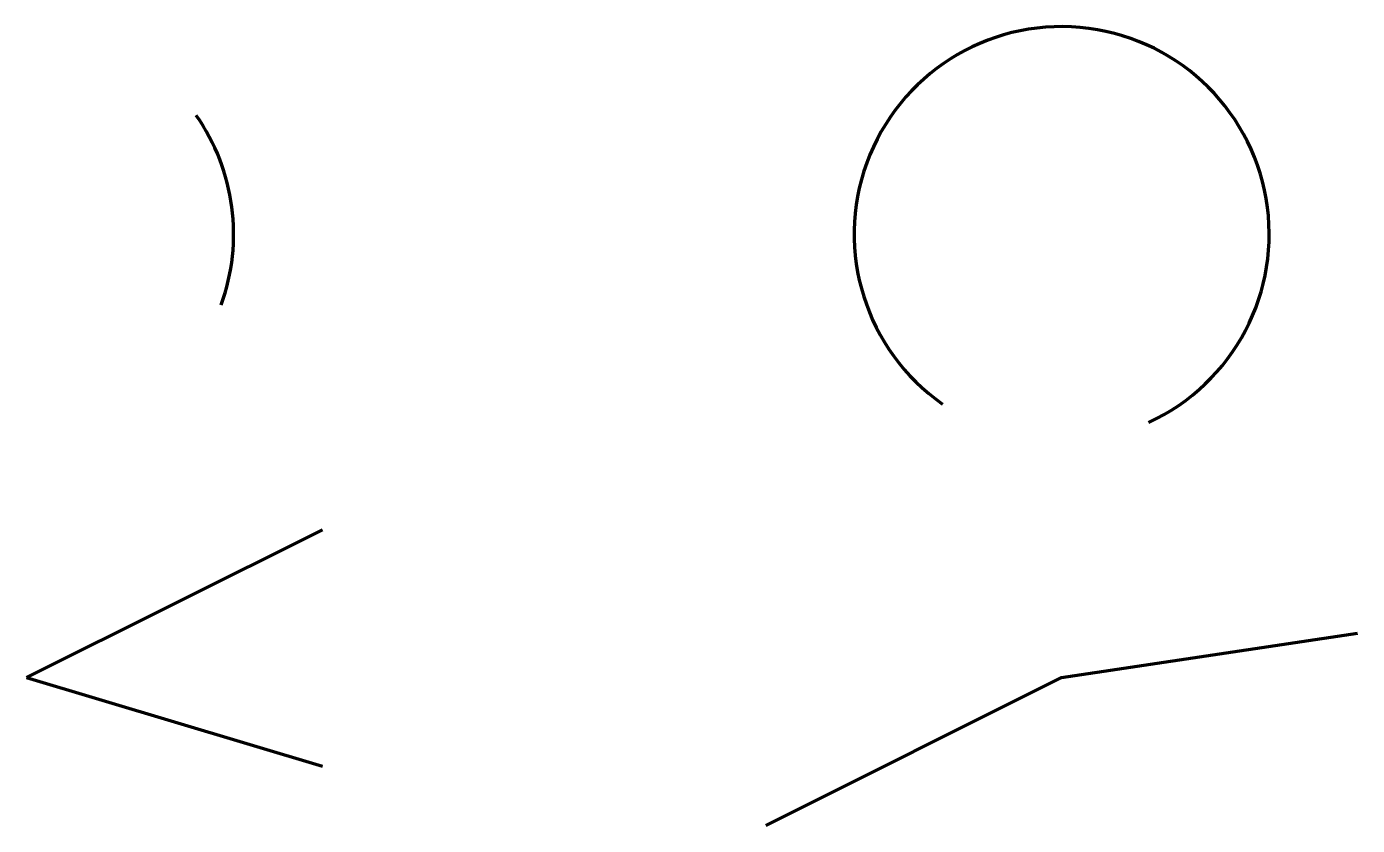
# Model space of a CAD drawing. Header units: millimetres. Extents: x 20 to 110, y 10 to 64.
import ezdxf

# ---------------------------------------------------------------- set-up
doc = ezdxf.new("R2010")
doc.units = ezdxf.units.MM
doc.header["$MEASUREMENT"] = 0
doc.layers.get('0').update_dxf_attribs({"lineweight": 25, "true_color": 0xffffff})

msp = doc.modelspace()

# ---------------------------------------------------------------- linework, layer by layer
at = {"color": 1, "lineweight": 70, "true_color": 0xff0000}
for p, q in [((20, 20), (40, 30)), ((90, 20), (110, 23)), ((20, 20), (40, 14)), ((90, 20), (70, 10))]:
    msp.add_line(p, q, dxfattribs=at)
for centre, radius, start, end in [((90, 50), 14.036, 294.77514, 235.00798), ((20, 50), 14, 340, 35)]:
    msp.add_arc(centre, radius, start, end, dxfattribs=at)

doc.saveas('drawing.dxf')
